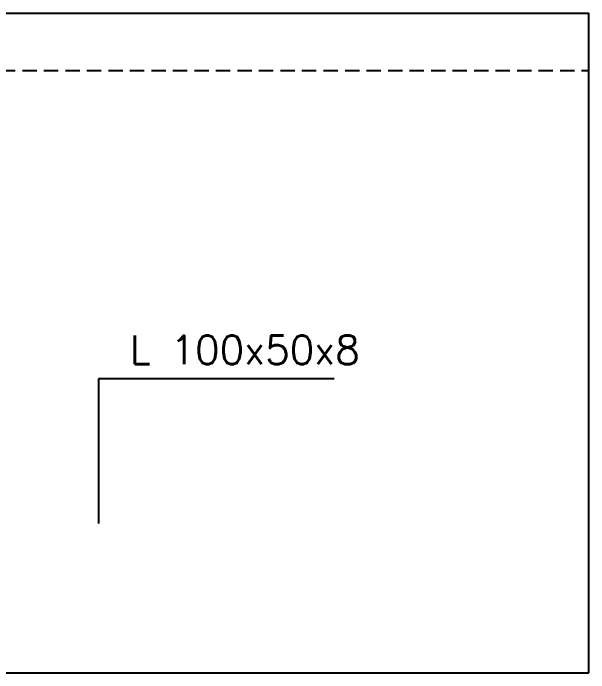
# Model space of a CAD drawing. Header units: metres. Extents: x 444 to 3227, y -3167 to -392.
# Drawn here: x 3100.41 to 3140.54, y -1992.27 to -1946.27 of the extents above; entities that cross this region are included whole.
import ezdxf

# ---------------------------------------------------------------- set-up
doc = ezdxf.new("R2010")
doc.units = ezdxf.units.M
doc.linetypes.add('DASHEDX2', pattern=[1.5, 1, -0.5])
doc.layers.add('BANGUNAN', color=7, linetype='CONTINUOUS')
doc.layers.add('TEX', color=7, linetype='CONTINUOUS')
doc.styles.get("Standard").update_dxf_attribs({"font": 'Simplex.shx', "height": 2.5})

msp = doc.modelspace()

# ---------------------------------------------------------------- linework, layer by layer
at = {"layer": 'BANGUNAN', "color": 2, "linetype": 'ByBlock', "ltscale": 0.5}
for p, q in [((3055.54457, -1946.26676), (3140.54457, -1946.26676)), ((3090.54457, -1992.26676), (3140.54457, -1992.26676))]:
    msp.add_line(p, q, dxfattribs=at)
at = {"layer": 'BANGUNAN', "color": 2}
msp.add_line((3140.54457, -1992.26676), (3140.54457, -1946.26676), dxfattribs=at)
at = {"layer": 'BANGUNAN', "color": 2, "linetype": 'DASHEDX2'}
msp.add_line((3090.54457, -1950.26676), (3140.54457, -1950.26676), dxfattribs=at)
at = {"layer": 'TEX', "color": 2}
for p, q in [((3106.34461, -1971.75843), (3106.34461, -1981.84874)), ((3122.79037, -1971.75843), (3106.34461, -1971.75843))]:
    msp.add_line(p, q, dxfattribs=at)

# ---------------------------------------------------------------- texts
msp.add_text('L 100x50x8', height=2, dxfattribs=at).set_placement((3108.5467, -1970.75305))

doc.saveas('drawing.dxf')
